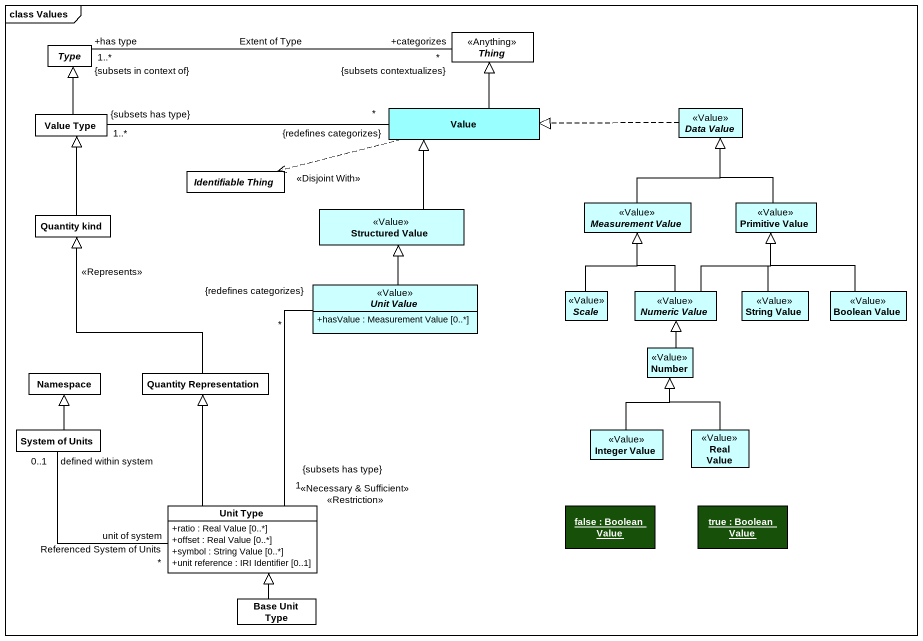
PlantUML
@startuml
mainframe class Values
hide circle
hide empty members
skinparam classAttributeIconSize 0
abstract class Type
abstract class Thing <<Anything>>
class "Value Type" as Value_Type
class Value #99FFFF
abstract class "Data Value" as Data_Value <<Value>> #CCFFFF
abstract class "Identifiable Thing" as Identifiable_Thing
class "Quantity kind" as Quantity_kind
class "Structured Value" as Structured_Value <<Value>> #CCFFFF
abstract class "Measurement Value" as Measurement_Value <<Value>> #CCFFFF
class "Primitive Value" as Primitive_Value <<Value>> #CCFFFF
abstract class "Unit Value" as Unit_Value <<Value>> #CCFFFF {
  +hasValue : Measurement Value [0..*]
}
abstract class "Scale" as Scale_ <<Value>> #CCFFFF
abstract class "Numeric Value" as Numeric_Value <<Value>> #CCFFFF
class "String Value" as String_Value <<Value>> #CCFFFF
class "Boolean Value" as Boolean_Value <<Value>> #CCFFFF
class "Namespace" as Namespace_
class "Quantity Representation" as Quantity_Representation
class Number <<Value>> #CCFFFF
class "System of Units" as System_of_Units
class "Integer Value" as Integer_Value <<Value>> #CCFFFF
class "Real Value" as Real_Value <<Value>> #CCFFFF
class "Unit Type" as Unit_Type {
  +ratio : Real Value [0..*]
  +offset : Real Value [0..*]
  +symbol : String Value [0..*]
  +unit reference : IRI Identifier [0..1]
}
object "false : Boolean Value" as false #175009
object "true : Boolean Value" as true #175009
class "Base Unit Type" as Base_Unit_Type
Type "+has type\n1..*\n{subsets in context of}" -right- "+categorizes\n*\n{subsets contextualizes}" Thing : Extent of Type
Value_Type -up-|> Type
Value_Type "1..*\n{subsets has type}" -right- "*\n{redefines categorizes}" Value
Value -up-|> Thing
Value .left.> Identifiable_Thing : <<Disjoint With>>
Data_Value .left.|> Value
Quantity_kind -up-|> Value_Type
Structured_Value -up-|> Value
Measurement_Value -up-|> Data_Value
Primitive_Value -up-|> Data_Value
Unit_Value -up-|> Structured_Value
Scale_ -up-|> Measurement_Value
Numeric_Value -up-|> Measurement_Value
Numeric_Value -up-|> Primitive_Value
String_Value -up-|> Primitive_Value
Boolean_Value -up-|> Primitive_Value
Quantity_Representation -up-|> Quantity_kind : <<Represents>>
Number -up-|> Numeric_Value
System_of_Units -up-|> Namespace_
Integer_Value -up-|> Number
Real_Value -up-|> Number
Unit_Type "<<Necessary & Sufficient>> <<Restriction>>\n1\n{subsets has type}" -up- "*\n{redefines categorizes}" Unit_Value
Unit_Type -up-|> Quantity_Representation
Unit_Type "unit of system\n*" -left- "defined within system\n0..1" System_of_Units : Referenced System of Units
Base_Unit_Type -up-|> Unit_Type
@enduml
